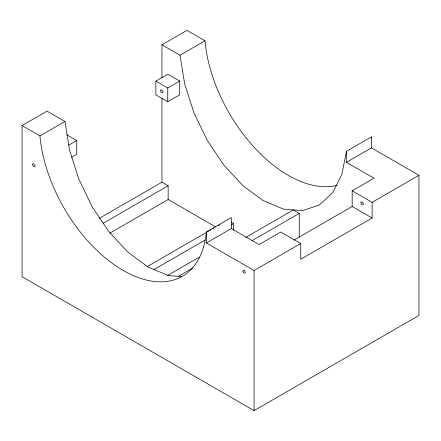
<?xml version="1.0" encoding="UTF-8"?>
<svg xmlns="http://www.w3.org/2000/svg" width="441" height="441" viewBox="0 0 441 441"><rect width="100%" height="100%" fill="white"/><g stroke="black" fill="none" stroke-linecap="round" stroke-linejoin="round"><path stroke-width="0.66" d="M181.62 276.573L168.396 275.553L148.154 267.103L127.918 252.18L108.877 231.674L92.175 206.79L78.796 179.018L69.535 150.006L64.943 121.473L47.038 111.132L22.05 125.558L22.05 276.683L254.06 410.637L418.95 315.436L418.95 175.303L371.438 147.873L371.438 136.881L346.455 151.307L341.863 174.487L332.602 192.756L319.218 205.037L302.515 210.594L283.48 209.106L263.238 200.649L243.002 185.733L223.962 165.243L207.259 140.398L193.88 112.664L184.619 83.702L180.027 55.219L161.957 44.789L161.957 77.765M161.957 44.789L186.94 30.363L205.01 40.798A118.331 68.322 60 0 0 337.216 185.325M22.05 125.558L39.955 135.894L64.943 121.473M180.027 55.219L205.01 40.798M155.86 81.116L167.806 74.215L179.708 81.083L179.708 94.826L167.756 101.722L155.86 94.854L155.86 81.116L167.756 87.985L179.708 81.083M68.768 145.128L76.734 140.53L76.734 154.267L71.613 157.228M99.44 218.273L161.957 182.177L168.142 185.749L168.142 199.486L109.792 233.179M103.244 223.218L168.142 185.749M39.955 135.894A118.331 68.322 60 0 0 123.171 270.438A118.331 68.322 60 0 0 206.382 231.983L231.371 217.556L231.371 228.548L259.082 244.546L280.774 232.027L300.74 243.553L300.74 259.225L372.127 218.008L372.127 202.336L418.95 175.303M147.316 266.54L208.643 231.134M209.833 230.445L211.024 229.755M212.81 228.725L214.001 228.036M218.168 225.632L219.359 224.943M153.859 269.633L205.065 240.069M231.266 224.943L233.647 223.565L233.647 230.434M206.382 231.983L206.382 242.974L231.371 228.548M346.455 151.307L346.455 162.299L371.438 147.873M167.552 275.465L199.112 257.241M178.39 276.325L192.678 268.073M245.67 237.479L293.304 209.977L299.252 213.411L299.252 237.434M252.213 240.571L299.252 213.411M293.86 240.141L352.166 206.482L352.166 190.81L374.001 178.203L346.455 162.299M206.382 242.974L254.06 270.498L300.74 243.553M352.166 190.81L372.127 202.336M352.166 206.482L372.127 218.008M231.266 222.192L233.647 223.565M66.619 134.692L76.734 140.53M168.142 199.486L215.787 226.994M254.06 270.498L254.06 410.637M167.756 87.985L167.756 101.722M161.957 98.371L161.957 182.177M371.438 136.881A118.331 68.322 60 0 1 371.289 138.298M160.618 90.73A1.681 0.97 60 0 0 162.404 92.952A1.681 0.97 60 0 0 162.404 90.57A1.681 0.97 60 0 0 160.618 90.73M32.662 164.603A1.681 0.97 60 0 0 34.442 166.825A1.681 0.97 60 0 0 34.442 164.443A1.681 0.97 60 0 0 32.662 164.603M242.936 271.232A1.659 0.959 60 0 0 244.871 273.062A1.659 0.959 60 0 0 244.435 270.52A1.659 0.959 60 0 0 242.936 271.232M360.958 202.755A1.681 0.97 60 0 0 362.739 204.977A1.681 0.97 60 0 0 362.739 202.595A1.681 0.97 60 0 0 360.958 202.755"/></g></svg>
